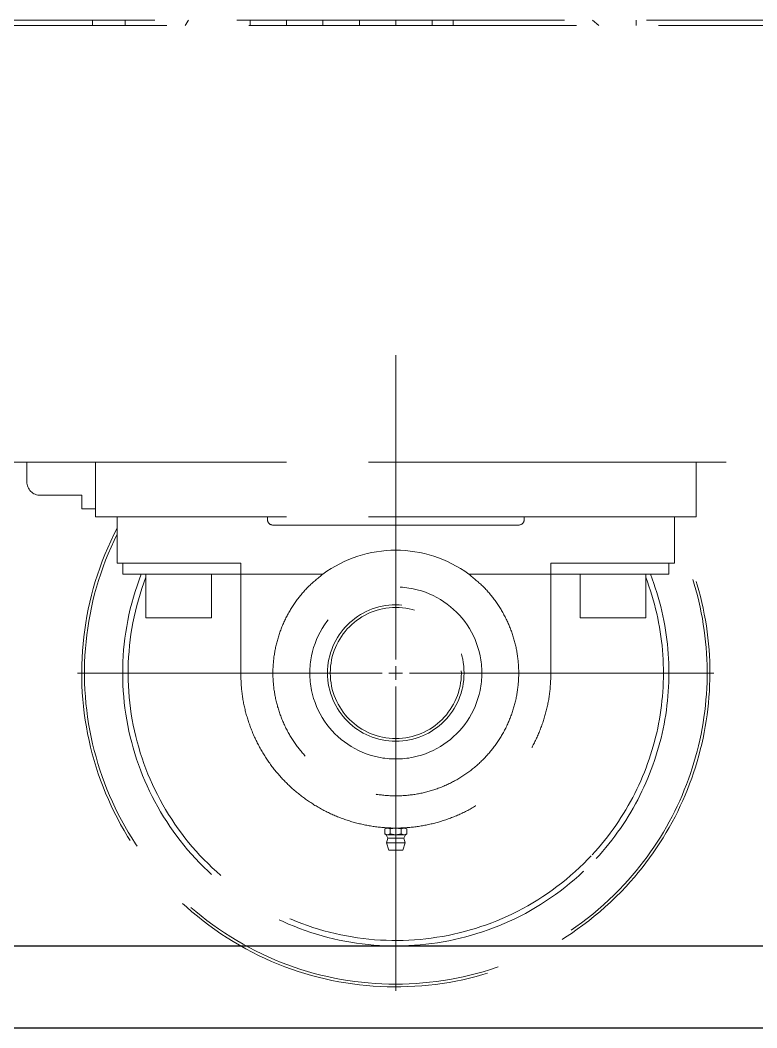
# Model space of a CAD drawing. Header units: millimetres. Extents: x 163705 to 1616509, y 81827 to 302547.
# Drawn here: x 1487692.1 to 1487961.8, y 150829.6 to 151198.8 of the extents above; entities that cross this region are included whole.
import ezdxf

# ---------------------------------------------------------------- set-up
doc = ezdxf.new("R2010")
doc.units = ezdxf.units.MM
doc.header["$LTSCALE"] = 10
doc.linetypes.add('ACAD_ISO02W100', pattern=[15, 12, -3])
doc.linetypes.add('CENTER2', pattern=[28.575, 19.05, -3.175, 3.175, -3.175])
for name, color, linetype, lineweight in [('1-中心线', 1, 'CENTER2', 0), ('1-剖面线', 8, 'Continuous', 0), ('1-虚线', 8, 'ACAD_ISO02W100', 0)]:
    doc.layers.add(name, color=color, linetype=linetype, lineweight=lineweight)

# ---------------------------------------------------------------- blocks, each defined once
blk = doc.blocks.new('*U287')
for p, q in [((0, 100, -1.04), (40000.06, 100, -19.83)), ((0, 70, -1.04), (40000.06, 70, -19.83))]:
    blk.add_line(p, q)
blk = doc.blocks.new('SW_CENTERMARKSYMBOL_2')
at = {"lineweight": 18}
for p, q in [((0, 5), (0, 116.5)), ((-5, 0), (-116.5, 0)), ((0, 0), (-2.5, 0)), ((0, 0), (0, 2.5)), ((0, 0), (0, -2.5)), ((0, 0), (2.5, 0)), ((5, 0), (116.5, 0)), ((0, -5), (0, -116.5))]:
    blk.add_line(p, q, dxfattribs=at)
blk = doc.blocks.new('G$C61459890')
for p, q in [((1599.62, 603.9), (896.03, 603.9)), ((1604.03, 601.9), (923.82, 601.9)), ((976.72, 603.9), (976.72, 601.9)), ((988.72, 603.9), (988.72, 601.9)), ((1010.89, 602.26), (1010.63, 601.9)), ((1034.49, 601.9), (1034.49, 603.9)), ((1047.82, 601.9), (1047.82, 603.9)), ((1061.16, 601.9), (1061.16, 603.9)), ((1074.49, 601.9), (1074.49, 603.9)), ((1087.82, 601.9), (1087.82, 603.9)), ((1101.16, 601.9), (1101.16, 603.9)), ((1108.82, 603.9), (1108.82, 601.9)), ((1162.21, 601.9), (1159.83, 603.9)), ((1175.82, 603.9), (1175.82, 601.9)), ((977.82, 441.9), (923.82, 441.9)), ((952.72, 434.8), (952.72, 441.9)), ((977.82, 421.9), (977.82, 441.9)), ((1197.82, 441.9), (977.82, 441.9)), ((2408.82, 441.9), (1197.82, 441.9)), ((1197.82, 421.9), (1197.82, 441.9)), ((972.82, 429.8), (957.72, 429.8)), ((972.82, 424.9), (972.82, 429.8)), ((977.82, 424.9), (972.82, 424.9)), ((1197.82, 421.9), (977.82, 421.9)), ((985.82, 404.9), (985.82, 421.9)), ((1040.82, 420.9), (1040.82, 421.9)), ((1134.82, 421.9), (1134.82, 420.9)), ((1189.82, 421.9), (1189.82, 404.9)), ((1132.82, 418.9), (1042.82, 418.9)), ((995.82, 404.9), (985.82, 404.9)), ((987.82, 404.9), (987.82, 400.9)), ((995.82, 404.9), (1031.02, 404.9)), ((1031.02, 404.9), (1031.02, 400.9)), ((1144.62, 404.9), (1179.82, 404.9)), ((1144.62, 400.9), (1144.62, 404.9)), ((1189.82, 404.9), (1179.82, 404.9)), ((1187.82, 400.9), (1187.82, 404.9)), ((1005.82, 400.9), (987.82, 400.9)), ((996.32, 400.9), (996.32, 385)), ((1031.02, 400.9), (1005.82, 400.9)), ((1020.32, 385), (1020.32, 400.9)), ((1031.02, 400.9), (1031.02, 364.7)), ((1031.02, 400.9), (1061.09, 400.9)), ((1114.55, 400.9), (1144.62, 400.9)), ((1144.62, 364.7), (1144.62, 400.9)), ((1169.82, 400.9), (1144.62, 400.9)), ((1155.32, 400.9), (1155.32, 385)), ((1187.82, 400.9), (1169.82, 400.9)), ((1179.32, 385), (1179.32, 400.9)), ((1020.22, 384.9), (996.42, 384.9)), ((1179.22, 384.9), (1155.42, 384.9)), ((1084.32, 307.9), (1083.78, 307.58)), ((1084.79, 307.9), (1083.78, 307.58)), ((1083.78, 305.77), (1083.78, 307.58)), ((1084.79, 307.9), (1084.32, 307.9)), ((1085.8, 307.58), (1084.79, 307.9)), ((1087.82, 307.9), (1085.8, 307.58)), ((1085.8, 305.77), (1085.8, 307.58)), ((1089.84, 307.58), (1087.82, 307.9)), ((1090.85, 307.9), (1089.84, 307.58)), ((1089.84, 305.77), (1089.84, 307.58)), ((1091.86, 307.58), (1090.85, 307.9)), ((1091.32, 307.9), (1090.85, 307.9)), ((1091.87, 307.58), (1091.32, 307.9)), ((1091.86, 305.77), (1091.86, 307.58)), ((1083.78, 305.78), (1084.32, 305.46)), ((1083.78, 305.77), (1084.79, 305.46)), ((1084.32, 305.46), (1084.86, 304.25)), ((1084.32, 305.46), (1084.79, 305.46)), ((1084.86, 304.25), (1084.36, 302.5)), ((1084.79, 305.46), (1085.8, 305.77)), ((1087.82, 305.46), (1084.79, 305.46)), ((1087.82, 304.25), (1084.86, 304.25)), ((1085.8, 305.77), (1087.82, 305.46)), ((1087.82, 305.46), (1089.84, 305.77)), ((1087.82, 305.46), (1090.85, 305.46)), ((1090.78, 304.25), (1087.82, 304.25)), ((1089.84, 305.77), (1090.85, 305.46)), ((1090.78, 304.25), (1091.32, 305.46)), ((1091.28, 302.5), (1090.78, 304.25)), ((1090.85, 305.46), (1091.86, 305.77)), ((1090.85, 305.46), (1091.32, 305.46)), ((1091.32, 305.46), (1091.87, 305.78)), ((1084.36, 302.5), (1085.26, 299.8)), ((1087.82, 302.5), (1084.36, 302.5)), ((1087.82, 299.8), (1085.26, 299.8)), ((1091.28, 302.5), (1087.82, 302.5)), ((1090.38, 299.8), (1087.82, 299.8)), ((1090.38, 299.8), (1091.28, 302.5))]:
    blk.add_line(p, q)
for radius in [31.5, 25, 24]:
    blk.add_circle((1087.82, 364.7), radius)
for centre, radius, start, end in [((1002.82, 608.17), 10, 323.7851, 334.7231), ((957.72, 434.8), 5, 180, 270), ((1042.82, 420.9), 2, 180, 270), ((1132.82, 420.9), 2, 270, 0), ((1087.82, 364.7), 115, 152.4933, 317.1553), ((1087.82, 364.7), 115, 317.1553, 27.5067), ((1087.82, 364.7), 114, 153.4708, 317.1553), ((1087.82, 364.7), 114, 317.1553, 26.5292), ((1087.82, 364.7), 45, 53.5566, 126.4434), ((1087.82, 364.7), 100, 158.7769, 317.1553), ((1087.82, 364.7), 98, 159.0149, 317.1553), ((1087.82, 364.7), 98, 317.1553, 20.9851), ((1087.82, 364.7), 100, 317.1553, 21.2231), ((996.42, 385), 0.1, 180, 270), ((1020.22, 385), 0.1, 270, 0), ((1155.42, 385), 0.1, 180, 270), ((1179.22, 385), 0.1, 270, 0)]:
    blk.add_arc(centre, radius, start, end)
for points, knots in [([(1114.55, 400.9), (1116.38, 399.42), (1120.04, 396.45), (1124.55, 390.99), (1128.21, 384.96), (1130.88, 378.41), (1132.49, 371.53), (1133.01, 364.48), (1132.42, 357.44), (1130.74, 350.57), (1128.02, 344.05), (1124.3, 338.04), (1119.7, 332.67), (1114.32, 328.09), (1108.28, 324.41), (1101.75, 321.71), (1094.87, 320.07), (1087.82, 319.51), (1080.78, 320.07), (1073.9, 321.71), (1067.36, 324.41), (1061.33, 328.09), (1055.95, 332.67), (1051.34, 338.04), (1047.63, 344.05), (1044.9, 350.57), (1043.23, 357.44), (1042.64, 364.48), (1043.16, 371.53), (1044.77, 378.41), (1047.43, 384.96), (1051.1, 390.99), (1055.61, 396.45), (1059.26, 399.42), (1061.09, 400.9)], [0, 0, 0, 0, 0.031207, 0.062437, 0.09373, 0.125069, 0.156429, 0.187786, 0.219136, 0.250492, 0.281829, 0.313123, 0.344354, 0.375542, 0.406704, 0.437835, 0.468934, 0.5, 0.531066, 0.562165, 0.593296, 0.624458, 0.655646, 0.686877, 0.718171, 0.749508, 0.780864, 0.812214, 0.843571, 0.874931, 0.90627, 0.937563, 0.968793, 1, 1, 1, 1]), ([(1031.02, 364.7), (1031.12, 362.22), (1031.3, 357.26), (1032.81, 349.96), (1035.19, 342.9), (1038.49, 336.22), (1042.63, 330.02), (1047.54, 324.42), (1053.14, 319.51), (1059.34, 315.37), (1066.02, 312.07), (1073.08, 309.68), (1080.39, 308.22), (1087.82, 307.73), (1095.26, 308.22), (1102.57, 309.68), (1109.62, 312.07), (1116.31, 315.37), (1122.5, 319.51), (1128.1, 324.42), (1133.02, 330.02), (1137.16, 336.22), (1140.45, 342.9), (1142.83, 349.96), (1144.34, 357.26), (1144.53, 362.22), (1144.62, 364.7)], [0, 0, 0, 0, 0.0418444, 0.0837193, 0.1255227, 0.1672956, 0.2090668, 0.2507385, 0.2923708, 0.333993, 0.3755234, 0.4170235, 0.4585415, 0.5, 0.5414585, 0.5829765, 0.6244766, 0.666007, 0.7076292, 0.7492615, 0.7909332, 0.8327044, 0.8744773, 0.9162807, 0.9581556, 1, 1, 1, 1])]:
    blk.add_open_spline(points, degree=3, knots=knots)
at = {"layer": '1-剖面线', "lineweight": 18}
blk.add_line((700.27, 264.7), (3794.56, 264.7), dxfattribs=at)
at = {"layer": '1-中心线', "lineweight": 0}
blk.add_blockref('SW_CENTERMARKSYMBOL_2', (1087.82, 364.7), dxfattribs=at)

msp = doc.modelspace()

# ---------------------------------------------------------------- block references
msp.add_blockref('*U287', (1467185.648, 150759.632, 21.29))
at = {"layer": '1-虚线'}
msp.add_blockref('G$C61459890', (1486741.825, 150594.935), dxfattribs=at)

doc.saveas('drawing.dxf')
